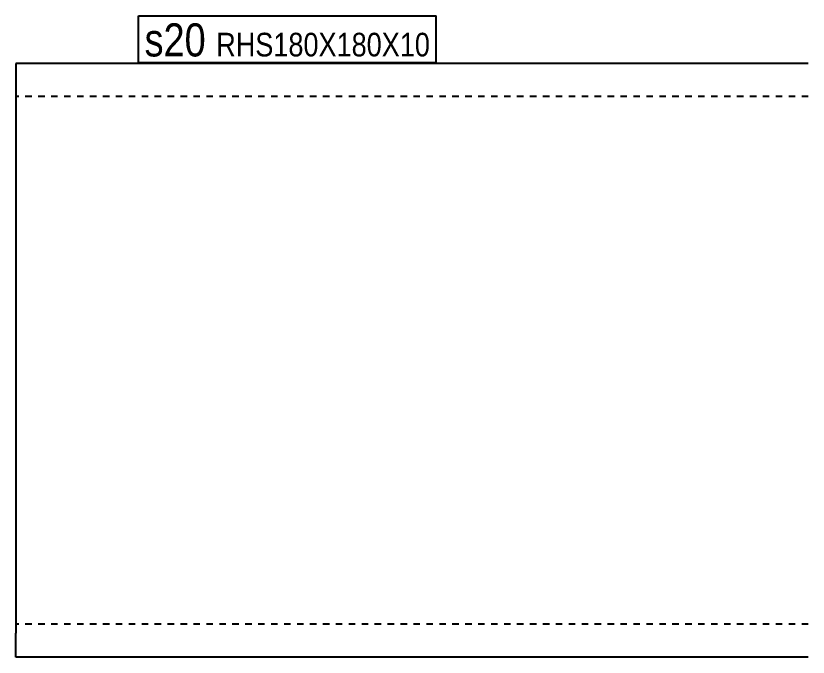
# Model space of a CAD drawing. Header units: millimetres. Extents: x 9 to 17810, y 7 to 306.
# Drawn here: x 9 to 249, y 89.1 to 283.5 of the extents above; entities that cross this region are included whole.
import ezdxf

# ---------------------------------------------------------------- set-up
doc = ezdxf.new("R2010")
doc.units = ezdxf.units.MM
doc.linetypes.add('DXK_LINE_DOT2', pattern=[3.9198, 1.9599, -1.9599])
doc.layers.add('STÅL', color=7, linetype='Continuous')
doc.layers.add('TEKST', color=7, linetype='Continuous')
doc.styles.add('Arial Narrow', font='ARIALN.TTF', dxfattribs={"height": 0.2})

msp = doc.modelspace()

# ---------------------------------------------------------------- linework, layer by layer
at = {"layer": 'STÅL', "color": 2, "linetype": 'Continuous'}
for p, q in [((249, 269.05), (9, 269.05)), ((9, 269.05), (9, 244.05)), ((9, 244.05), (9, 114.05)), ((9, 114.05), (9, 96.37)), ((9, 89.05), (9, 96.37)), ((249, 89.05), (9, 89.05))]:
    msp.add_line(p, q, dxfattribs=at)
at = {"layer": 'STÅL', "color": 7, "linetype": 'DXK_LINE_DOT2'}
for p, q in [((249, 259.05), (9, 259.05)), ((9, 114.05), (9, 96.37)), ((249, 99.05), (9, 99.05))]:
    msp.add_line(p, q, dxfattribs=at)
at = {"layer": 'TEKST', "color": 7, "linetype": 'Continuous'}
for p, q in [((46.2, 283.45), (136.36, 283.45)), ((46.2, 269.35), (46.2, 283.45)), ((136.36, 269.35), (136.36, 283.45)), ((46.2, 269.35), (136.36, 269.35))]:
    msp.add_line(p, q, dxfattribs=at)

# ---------------------------------------------------------------- wipeouts: each hides what was drawn before it
at = {"color": 0}
for points in [[(66.55, 271.15), (66.55, 281.65), (48, 281.65), (48, 271.15)], [(134.56, 271.15), (134.56, 278.65), (69.7, 278.65), (69.7, 271.15)]]:
    msp.add_wipeout(points, dxfattribs=at).dxf.layer = 'TEKST'

# ---------------------------------------------------------------- next in the draw order: wipeouts: each hides what was drawn before it
for points in [[(66.55, 271.15), (66.55, 281.65), (48, 281.65), (48, 271.15)], [(134.56, 271.15), (134.56, 278.65), (69.7, 278.65), (69.7, 271.15)]]:
    msp.add_wipeout(points, dxfattribs=at).dxf.layer = 'TEKST'

# ---------------------------------------------------------------- next in the draw order: texts
at = {"layer": 'TEKST', "color": 3, "style": 'Arial Narrow'}
for s, height, p in [('s20', 10.021, (48, 271.15)), ('RHS180X180X10', 7.1582, (69.7, 271.15))]:
    msp.add_text(s, height=height, dxfattribs=at).set_placement(p)

doc.saveas('drawing.dxf')
